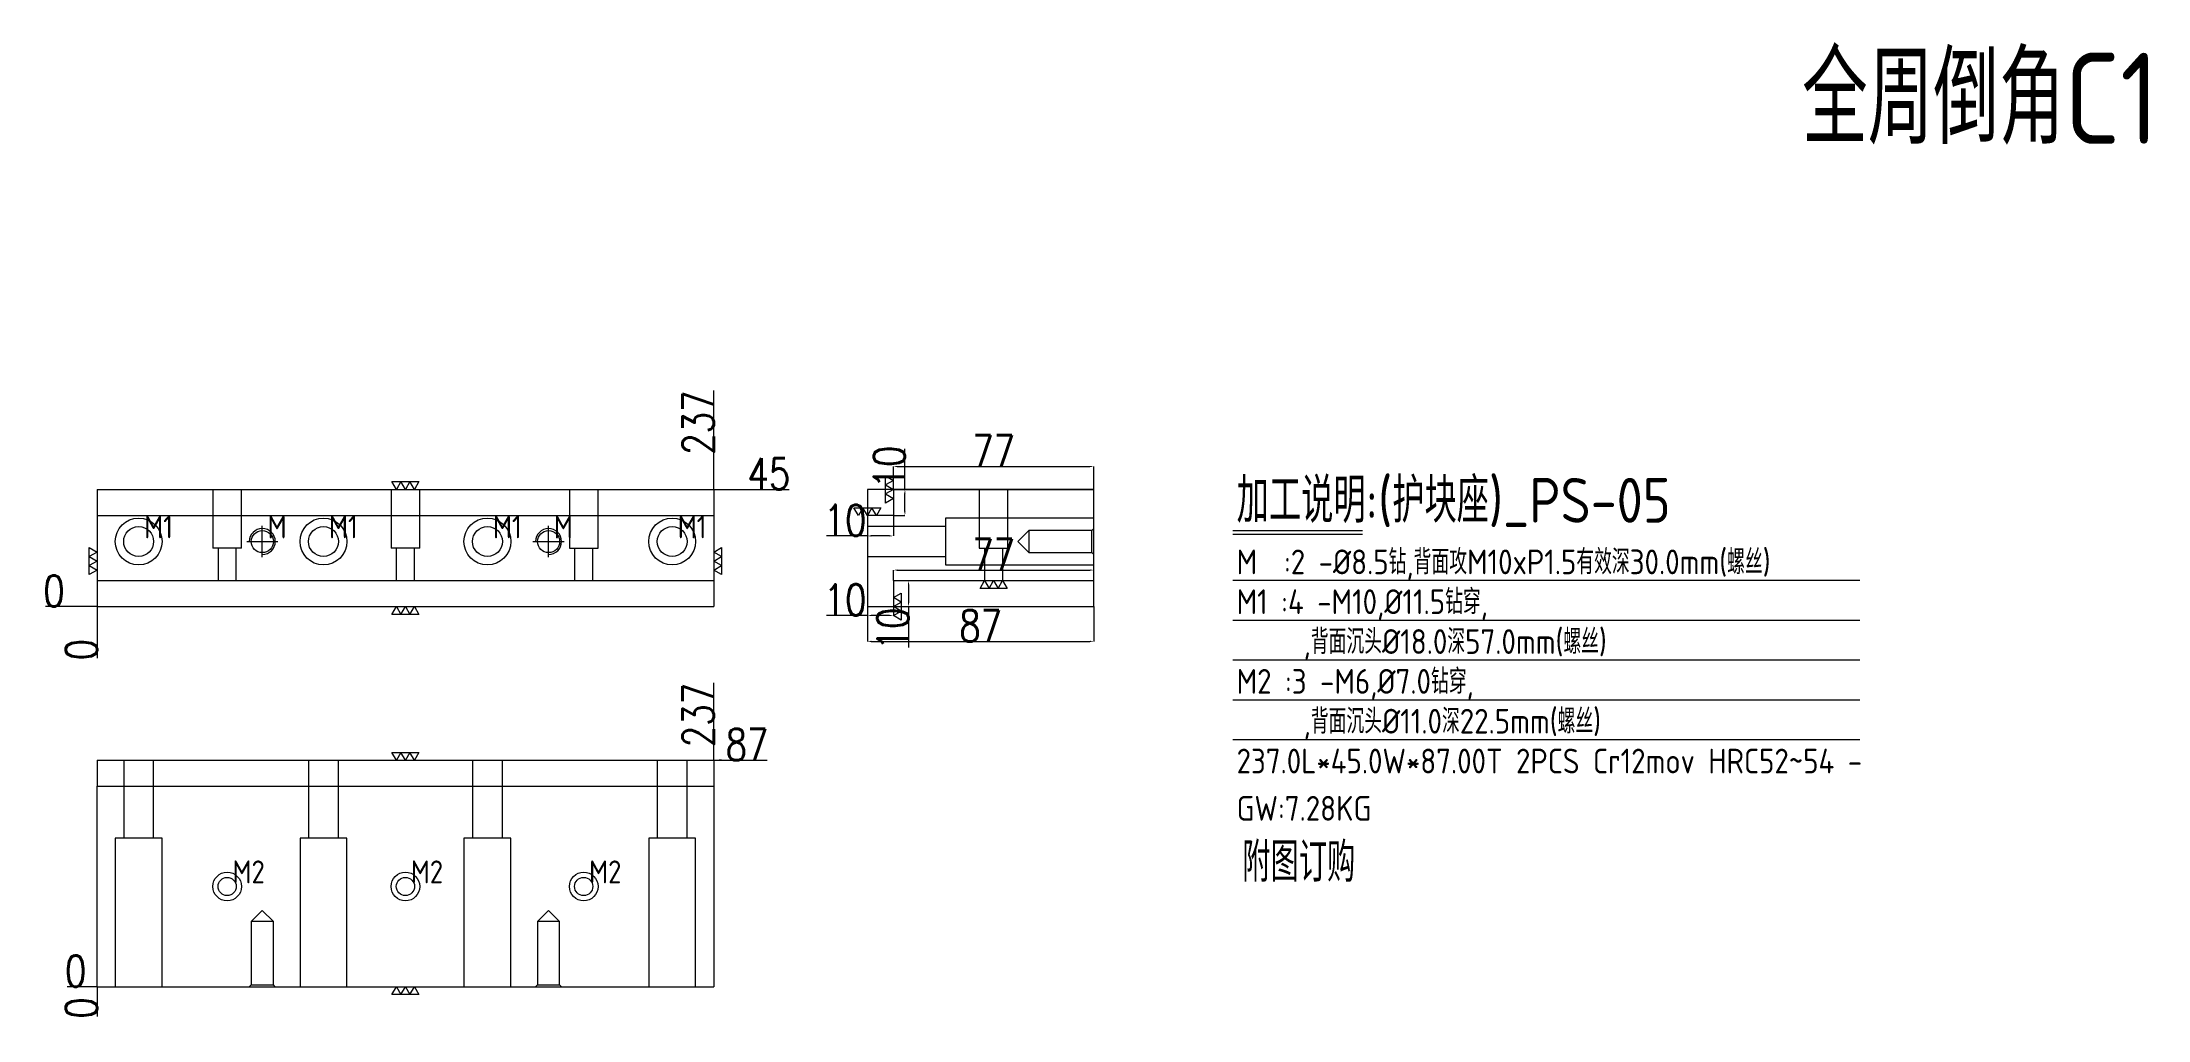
# Model space of a CAD drawing. Header units: millimetres. Extents: x -11458 to -10649, y 62516 to 62892.
import ezdxf

# ---------------------------------------------------------------- set-up
doc = ezdxf.new("R2010")
doc.units = ezdxf.units.MM
doc.linetypes.add('CENTER', pattern=[0])
doc.linetypes.add('DASHED', pattern=[0])
for name, color, linetype, lineweight in [('DIM', 4, 'Continuous', 20), ('LP', 40, 'Continuous', 20), ('PS', 6, 'Continuous', 20), ('PS_W', 1, 'Continuous', 20)]:
    doc.layers.add(name, color=color, linetype=linetype, lineweight=lineweight)
doc.styles.add('gbenor', font='gbenor.shx', dxfattribs={"bigfont": 'gbcbig.shx'})
doc.styles.add('TXT', font='txt.shx', dxfattribs={"width": 0.8, "bigfont": 'ctxt.shx'})
doc.dimstyles.new('零件', dxfattribs={"dimscale": 1.5, "dimtxt": 8, "dimasz": 1, "dimexe": 0, "dimexo": 0, "dimgap": 0, "dimtad": 1, "dimtxsty": 'TXT', "dimcen": 0, "dimclrd": 252, "dimclre": 252, "dimclrt": 4, "dimazin": 3, "dimtp": 0.001, "dimtm": 0.001, "dimtfac": 1, "dimtmove": 0, "dimatfit": 3, "dimlwd": 5, "dimlwe": 5})

# ---------------------------------------------------------------- blocks, each defined once
blk = doc.blocks.new('*D1107')
at = {"layer": 'Defpoints', "color": 0}
for p in [(-11199.59, 62720.07), (-11186.24, 62720.07), (-11436.59, 62675.07)]:
    blk.add_point(p, dxfattribs=at)
at = {"layer": 'DIM', "color": 252, "lineweight": 5}
blk.add_line((-11199.59, 62720.07), (-11170.69, 62720.07), dxfattribs=at)
at = {"layer": 'DIM', "color": 4, "lineweight": 5, "insert": (-11178.46, 62726.07), "char_height": 12, "attachment_point": 5, "style": 'TXT'}
blk.add_mtext('45', dxfattribs=at)
blk = doc.blocks.new('*D1108')
at = {"layer": 'Defpoints', "color": 0}
for p in [(-11449.94, 62675.07), (-11436.59, 62675.07), (-11436.59, 62675.07)]:
    blk.add_point(p, dxfattribs=at)
at = {"layer": 'DIM', "color": 252, "lineweight": 5}
blk.add_line((-11436.59, 62675.07), (-11456.34, 62675.07), dxfattribs=at)
at = {"layer": 'DIM', "color": 4, "lineweight": 5, "insert": (-11453.14, 62681.07), "char_height": 12, "attachment_point": 5, "style": 'TXT'}
blk.add_mtext('0', dxfattribs=at)
blk = doc.blocks.new('*D1109')
at = {"layer": 'Defpoints', "color": 0}
for p in [(-11436.59, 62675.07), (-11436.59, 62675.07), (-11436.59, 62661.72)]:
    blk.add_point(p, dxfattribs=at)
at = {"layer": 'DIM', "color": 252, "lineweight": 5}
blk.add_line((-11436.59, 62675.07), (-11436.59, 62655.32), dxfattribs=at)
at = {"layer": 'DIM', "color": 4, "lineweight": 5, "insert": (-11442.59, 62658.52), "char_height": 12, "attachment_point": 5, "rotation": 90, "style": 'TXT'}
blk.add_mtext('0', dxfattribs=at)
blk = doc.blocks.new('*D1110')
at = {"layer": 'Defpoints', "color": 0}
for p in [(-11199.59, 62733.42), (-11199.59, 62720.07), (-11436.59, 62675.07)]:
    blk.add_point(p, dxfattribs=at)
at = {"layer": 'DIM', "color": 252, "lineweight": 5}
blk.add_line((-11199.59, 62720.07), (-11199.59, 62758.11), dxfattribs=at)
at = {"layer": 'DIM', "color": 4, "lineweight": 5, "insert": (-11205.59, 62745.76), "char_height": 12, "attachment_point": 5, "rotation": 90, "style": 'TXT'}
blk.add_mtext('237', dxfattribs=at)
blk = doc.blocks.new('*D1111')
at = {"layer": 'Defpoints', "color": 0}
for p in [(-11199.59, 62616.07), (-11194.59, 62616.07), (-11436.59, 62529.07)]:
    blk.add_point(p, dxfattribs=at)
at = {"layer": 'DIM', "color": 252, "lineweight": 5}
for p, q in [((-11199.59, 62616.07), (-11196.59, 62616.07)), ((-11196.59, 62616.07), (-11197.59, 62616.07)), ((-11197.59, 62616.07), (-11179.04, 62616.07))]:
    blk.add_line(p, q, dxfattribs=at)
at = {"layer": 'DIM', "color": 4, "lineweight": 5, "insert": (-11186.81, 62622.07), "char_height": 12, "attachment_point": 5, "style": 'TXT'}
blk.add_mtext('87', dxfattribs=at)
blk = doc.blocks.new('*D1112')
at = {"layer": 'Defpoints', "color": 0}
for p in [(-11441.59, 62529.07), (-11436.59, 62529.07), (-11436.59, 62529.07)]:
    blk.add_point(p, dxfattribs=at)
at = {"layer": 'DIM', "color": 252, "lineweight": 5}
blk.add_line((-11436.59, 62529.07), (-11447.99, 62529.07), dxfattribs=at)
at = {"layer": 'DIM', "color": 4, "lineweight": 5, "insert": (-11444.79, 62535.07), "char_height": 12, "attachment_point": 5, "style": 'TXT'}
blk.add_mtext('0', dxfattribs=at)
blk = doc.blocks.new('*D1113')
at = {"layer": 'Defpoints', "color": 0}
for p in [(-11436.59, 62529.07), (-11436.59, 62529.07), (-11436.59, 62524.07)]:
    blk.add_point(p, dxfattribs=at)
at = {"layer": 'DIM', "color": 252, "lineweight": 5}
blk.add_line((-11436.59, 62529.07), (-11436.59, 62517.67), dxfattribs=at)
at = {"layer": 'DIM', "color": 4, "lineweight": 5, "insert": (-11442.59, 62520.87), "char_height": 12, "attachment_point": 5, "rotation": 90, "style": 'TXT'}
blk.add_mtext('0', dxfattribs=at)
blk = doc.blocks.new('*D1114')
at = {"layer": 'Defpoints', "color": 0}
for p in [(-11199.59, 62621.07), (-11199.59, 62616.07), (-11436.59, 62529.07)]:
    blk.add_point(p, dxfattribs=at)
at = {"layer": 'DIM', "color": 252, "lineweight": 5}
blk.add_line((-11199.59, 62616.07), (-11199.59, 62645.76), dxfattribs=at)
at = {"layer": 'DIM', "color": 4, "lineweight": 5, "insert": (-11205.59, 62633.41), "char_height": 12, "attachment_point": 5, "rotation": 90, "style": 'TXT'}
blk.add_mtext('237', dxfattribs=at)
blk = doc.blocks.new('*D1115')
at = {"layer": 'Defpoints', "color": 0}
for p in [(-11140.59, 62675.07), (-11053.59, 62675.07), (-11053.59, 62661.72)]:
    blk.add_point(p, dxfattribs=at)
at = {"layer": 'DIM', "color": 252, "lineweight": 5}
for p, q in [((-11140.59, 62675.07), (-11140.59, 62661.72)), ((-11053.59, 62675.07), (-11053.59, 62661.72)), ((-11139.09, 62661.72), (-11055.09, 62661.72))]:
    blk.add_line(p, q, dxfattribs=at)
at = {"layer": 'DIM', "color": 252}
for points in [[(-11139.09, 62661.97), (-11139.09, 62661.47), (-11140.59, 62661.72)], [(-11055.09, 62661.47), (-11055.09, 62661.97), (-11053.59, 62661.72)]]:
    blk.add_solid(points, dxfattribs=at)
at = {"layer": 'DIM', "color": 4, "lineweight": 5, "insert": (-11097.09, 62667.72), "char_height": 12, "attachment_point": 5, "style": 'TXT'}
blk.add_mtext('87', dxfattribs=at)
blk = doc.blocks.new('*D1116')
at = {"layer": 'Defpoints', "color": 0}
for p in [(-11053.59, 62728.9), (-11130.59, 62720.07), (-11053.59, 62720.07)]:
    blk.add_point(p, dxfattribs=at)
at = {"layer": 'DIM', "color": 252, "lineweight": 5}
for p, q in [((-11130.59, 62720.07), (-11130.59, 62728.9)), ((-11129.09, 62728.9), (-11055.09, 62728.9)), ((-11053.59, 62720.07), (-11053.59, 62728.9))]:
    blk.add_line(p, q, dxfattribs=at)
at = {"layer": 'DIM', "color": 252}
for points in [[(-11129.09, 62729.15), (-11129.09, 62728.65), (-11130.59, 62728.9)], [(-11055.09, 62728.65), (-11055.09, 62729.15), (-11053.59, 62728.9)]]:
    blk.add_solid(points, dxfattribs=at)
at = {"layer": 'DIM', "color": 4, "lineweight": 5, "insert": (-11092.09, 62734.9), "char_height": 12, "attachment_point": 5, "style": 'TXT'}
blk.add_mtext('77', dxfattribs=at)
blk = doc.blocks.new('*D1117')
at = {"layer": 'Defpoints', "color": 0}
for p in [(-11140.59, 62710.07), (-11130.59, 62710.07), (-11140.59, 62702.22)]:
    blk.add_point(p, dxfattribs=at)
at = {"layer": 'DIM', "color": 252, "lineweight": 5}
for p, q in [((-11140.59, 62710.07), (-11140.59, 62702.22)), ((-11130.59, 62710.07), (-11130.59, 62702.22)), ((-11140.59, 62702.22), (-11156.26, 62702.22)), ((-11132.09, 62702.22), (-11139.09, 62702.22))]:
    blk.add_line(p, q, dxfattribs=at)
at = {"layer": 'DIM', "color": 252}
for points in [[(-11139.09, 62702.47), (-11139.09, 62701.97), (-11140.59, 62702.22)], [(-11132.09, 62701.97), (-11132.09, 62702.47), (-11130.59, 62702.22)]]:
    blk.add_solid(points, dxfattribs=at)
at = {"layer": 'DIM', "color": 4, "lineweight": 5, "insert": (-11149.17, 62708.22), "char_height": 12, "attachment_point": 5, "style": 'TXT'}
blk.add_mtext('10', dxfattribs=at)
blk = doc.blocks.new('*D1118')
at = {"layer": 'Defpoints', "color": 0}
for p in [(-11130.59, 62720.07), (-11126.18, 62720.07), (-11130.59, 62710.07)]:
    blk.add_point(p, dxfattribs=at)
at = {"layer": 'DIM', "color": 252, "lineweight": 5}
for p, q in [((-11126.18, 62720.07), (-11126.18, 62735.74)), ((-11130.59, 62720.07), (-11126.18, 62720.07)), ((-11126.18, 62711.57), (-11126.18, 62718.57)), ((-11130.59, 62710.07), (-11126.18, 62710.07))]:
    blk.add_line(p, q, dxfattribs=at)
at = {"layer": 'DIM', "color": 252}
for points in [[(-11125.93, 62718.57), (-11126.43, 62718.57), (-11126.18, 62720.07)], [(-11126.43, 62711.57), (-11125.93, 62711.57), (-11126.18, 62710.07)]]:
    blk.add_solid(points, dxfattribs=at)
at = {"layer": 'DIM', "color": 4, "lineweight": 5, "insert": (-11132.18, 62728.66), "char_height": 12, "attachment_point": 5, "rotation": 90, "style": 'TXT'}
blk.add_mtext('10', dxfattribs=at)
blk = doc.blocks.new('*D1119')
at = {"layer": 'Defpoints', "color": 0}
for p in [(-11053.59, 62689.11), (-11130.59, 62685.07), (-11053.59, 62685.07)]:
    blk.add_point(p, dxfattribs=at)
at = {"layer": 'DIM', "color": 252, "lineweight": 5}
for p, q in [((-11130.59, 62685.07), (-11130.59, 62689.11)), ((-11129.09, 62689.11), (-11055.09, 62689.11)), ((-11053.59, 62685.07), (-11053.59, 62689.11))]:
    blk.add_line(p, q, dxfattribs=at)
at = {"layer": 'DIM', "color": 252}
for points in [[(-11129.09, 62689.36), (-11129.09, 62688.86), (-11130.59, 62689.11)], [(-11055.09, 62688.86), (-11055.09, 62689.36), (-11053.59, 62689.11)]]:
    blk.add_solid(points, dxfattribs=at)
at = {"layer": 'DIM', "color": 4, "lineweight": 5, "insert": (-11092.09, 62695.11), "char_height": 12, "attachment_point": 5, "style": 'TXT'}
blk.add_mtext('77', dxfattribs=at)
blk = doc.blocks.new('*D1120')
at = {"layer": 'Defpoints', "color": 0}
for p in [(-11130.59, 62685.07), (-11130.59, 62675.07), (-11124.8, 62675.07)]:
    blk.add_point(p, dxfattribs=at)
at = {"layer": 'DIM', "color": 252, "lineweight": 5}
for p, q in [((-11130.59, 62685.07), (-11124.8, 62685.07)), ((-11124.8, 62683.57), (-11124.8, 62676.57)), ((-11130.59, 62675.07), (-11124.8, 62675.07)), ((-11124.8, 62675.07), (-11124.8, 62659.4))]:
    blk.add_line(p, q, dxfattribs=at)
at = {"layer": 'DIM', "color": 252}
for points in [[(-11124.55, 62683.57), (-11125.05, 62683.57), (-11124.8, 62685.07)], [(-11125.05, 62676.57), (-11124.55, 62676.57), (-11124.8, 62675.07)]]:
    blk.add_solid(points, dxfattribs=at)
at = {"layer": 'DIM', "color": 4, "lineweight": 5, "insert": (-11130.8, 62666.49), "char_height": 12, "attachment_point": 5, "rotation": 90, "style": 'TXT'}
blk.add_mtext('10', dxfattribs=at)
blk = doc.blocks.new('*D1121')
at = {"layer": 'Defpoints', "color": 0}
for p in [(-11140.59, 62675.07), (-11140.59, 62671.67), (-11130.59, 62675.07)]:
    blk.add_point(p, dxfattribs=at)
at = {"layer": 'DIM', "color": 252, "lineweight": 5}
for p, q in [((-11140.59, 62671.67), (-11156.26, 62671.67)), ((-11140.59, 62675.07), (-11140.59, 62671.67)), ((-11132.09, 62671.67), (-11139.09, 62671.67)), ((-11130.59, 62675.07), (-11130.59, 62671.67))]:
    blk.add_line(p, q, dxfattribs=at)
at = {"layer": 'DIM', "color": 252}
for points in [[(-11139.09, 62671.92), (-11139.09, 62671.42), (-11140.59, 62671.67)], [(-11132.09, 62671.42), (-11132.09, 62671.92), (-11130.59, 62671.67)]]:
    blk.add_solid(points, dxfattribs=at)
at = {"layer": 'DIM', "color": 4, "lineweight": 5, "insert": (-11149.17, 62677.67), "char_height": 12, "attachment_point": 5, "style": 'TXT'}
blk.add_mtext('10', dxfattribs=at)

msp = doc.modelspace()

# ---------------------------------------------------------------- linework, layer by layer
at = {"layer": 'DIM', "color": 8, "linetype": 'Continuous', "lineweight": 5}
for p, q in [((-11000.162, 62704.342), (-10950.317, 62704.342)), ((-11000.162, 62702.912), (-10950.317, 62702.912)), ((-11000.162, 62685.228), (-10759.236, 62685.228)), ((-11000.162, 62669.928), (-10759.236, 62669.928)), ((-11000.162, 62654.628), (-10759.236, 62654.628)), ((-11000.162, 62639.328), (-10759.236, 62639.328)), ((-11000.162, 62624.028), (-10759.236, 62624.028))]:
    msp.add_line(p, q, dxfattribs=at)
at = {"layer": 'DIM', "linetype": 'Continuous', "lineweight": 5}
for points in [[(-11312.889, 62723.072), (-11314.622, 62720.072), (-11316.354, 62723.072), (-11318.086, 62720.072), (-11319.818, 62723.072), (-11321.55, 62720.072), (-11323.282, 62723.072), (-11312.889, 62723.072)], [(-11439.586, 62697.768), (-11436.586, 62696.036), (-11439.586, 62694.304), (-11436.586, 62692.572), (-11439.586, 62690.839), (-11436.586, 62689.107), (-11439.586, 62687.375), (-11439.586, 62697.768)], [(-11196.586, 62687.375), (-11199.586, 62689.107), (-11196.586, 62690.839), (-11199.586, 62692.572), (-11196.586, 62694.304), (-11199.586, 62696.036), (-11196.586, 62697.768), (-11196.586, 62687.375)], [(-11323.282, 62672.072), (-11321.55, 62675.072), (-11319.818, 62672.072), (-11318.086, 62675.072), (-11316.354, 62672.072), (-11314.622, 62675.072), (-11312.889, 62672.072), (-11323.282, 62672.072)], [(-11312.889, 62619.072), (-11314.622, 62616.072), (-11316.354, 62619.072), (-11318.086, 62616.072), (-11319.818, 62619.072), (-11321.55, 62616.072), (-11323.282, 62619.072), (-11312.889, 62619.072)], [(-11323.282, 62526.072), (-11321.55, 62529.072), (-11319.818, 62526.072), (-11318.086, 62529.072), (-11316.354, 62526.072), (-11314.622, 62529.072), (-11312.889, 62526.072), (-11323.282, 62526.072)]]:
    msp.add_lwpolyline(points, close=True, dxfattribs=at)
at = {"layer": 'DIM', "color": 252, "linetype": 'DASHED', "lineweight": 5, "ltscale": 0.591652}
msp.add_lwpolyline([(-11140.586, 62675.072), (-11053.586, 62675.072), (-11053.586, 62720.072), (-11140.586, 62720.072)], close=True, dxfattribs=at)
at = {"layer": 'LP', "color": 1, "linetype": 'Continuous', "lineweight": 5, "ltscale": 0.2}
for points in [[(-11133.586, 62725.268), (-11130.586, 62723.536), (-11133.586, 62721.804), (-11130.586, 62720.072), (-11133.586, 62718.339), (-11130.586, 62716.607), (-11133.586, 62714.875), (-11133.586, 62725.268)], [(-11135.389, 62713.072), (-11137.122, 62710.072), (-11138.854, 62713.072), (-11140.586, 62710.072), (-11142.318, 62713.072), (-11144.05, 62710.072), (-11145.782, 62713.072), (-11135.389, 62713.072)], [(-11127.586, 62669.875), (-11130.586, 62671.607), (-11127.586, 62673.339), (-11130.586, 62675.072), (-11127.586, 62676.804), (-11130.586, 62678.536), (-11127.586, 62680.268), (-11127.586, 62669.875)], [(-11097.282, 62682.072), (-11095.55, 62685.072), (-11093.818, 62682.072), (-11092.086, 62685.072), (-11090.354, 62682.072), (-11088.622, 62685.072), (-11086.889, 62682.072), (-11097.282, 62682.072)]]:
    msp.add_lwpolyline(points, close=True, dxfattribs=at)
at = {"layer": 'PS', "color": 11, "linetype": 'Continuous', "lineweight": 5}
for p, q in [((-11436.586, 62720.072), (-11436.586, 62710.072)), ((-11436.586, 62720.072), (-11199.586, 62720.072)), ((-11199.586, 62720.072), (-11199.586, 62710.072)), ((-11130.586, 62720.072), (-11053.586, 62720.072)), ((-11130.586, 62720.072), (-11130.586, 62710.072)), ((-11053.586, 62685.072), (-11053.586, 62720.072)), ((-11436.586, 62710.072), (-11199.586, 62710.072)), ((-11436.586, 62710.072), (-11436.586, 62675.072)), ((-11199.586, 62710.072), (-11199.586, 62675.072)), ((-11130.586, 62710.072), (-11140.586, 62710.072)), ((-11140.586, 62710.072), (-11140.586, 62675.072)), ((-11436.586, 62675.072), (-11199.586, 62675.072)), ((-11140.586, 62675.072), (-11130.586, 62675.072)), ((-11436.586, 62616.072), (-11199.586, 62616.072)), ((-11436.586, 62616.072), (-11436.586, 62606.071)), ((-11199.586, 62616.072), (-11199.586, 62606.071))]:
    msp.add_line(p, q, dxfattribs=at)
at = {"layer": 'PS', "color": 31, "linetype": 'DASHED', "lineweight": 5, "ltscale": 0.591652}
for p, q in [((-11392.086, 62720.072), (-11392.086, 62697.572)), ((-11381.086, 62697.572), (-11381.086, 62720.072)), ((-11323.586, 62720.072), (-11323.586, 62697.572)), ((-11312.586, 62697.572), (-11312.586, 62720.072)), ((-11255.086, 62720.072), (-11255.086, 62697.572)), ((-11244.086, 62697.572), (-11244.086, 62720.072)), ((-11097.586, 62720.072), (-11097.586, 62697.572)), ((-11086.586, 62697.572), (-11086.586, 62720.072)), ((-11110.586, 62705.822), (-11140.586, 62705.822)), ((-11053.586, 62709.072), (-11110.586, 62709.072)), ((-11110.586, 62709.072), (-11110.586, 62700.072)), ((-11386.586, 62697.572), (-11392.086, 62697.572)), ((-11390.086, 62697.572), (-11390.086, 62685.072)), ((-11381.086, 62697.572), (-11386.586, 62697.572)), ((-11383.086, 62685.072), (-11383.086, 62697.572)), ((-11318.086, 62697.572), (-11323.586, 62697.572)), ((-11321.586, 62697.572), (-11321.586, 62685.072)), ((-11312.586, 62697.572), (-11318.086, 62697.572)), ((-11314.586, 62685.072), (-11314.586, 62697.572)), ((-11255.086, 62697.572), (-11249.586, 62697.572)), ((-11253.086, 62697.572), (-11253.086, 62685.072)), ((-11249.586, 62697.572), (-11244.086, 62697.572)), ((-11246.086, 62685.072), (-11246.086, 62697.572)), ((-11110.586, 62700.072), (-11110.586, 62691.072)), ((-11097.586, 62697.572), (-11086.586, 62697.572)), ((-11095.586, 62697.572), (-11095.586, 62685.072)), ((-11088.586, 62685.072), (-11088.586, 62697.572)), ((-11140.586, 62694.322), (-11110.586, 62694.322)), ((-11110.586, 62691.072), (-11053.586, 62691.072)), ((-11426.336, 62616.072), (-11426.336, 62586.072)), ((-11414.836, 62586.072), (-11414.836, 62616.072)), ((-11355.336, 62616.072), (-11355.336, 62586.072)), ((-11343.836, 62586.072), (-11343.836, 62616.072)), ((-11292.336, 62616.072), (-11292.336, 62586.072)), ((-11280.836, 62586.072), (-11280.836, 62616.072)), ((-11221.336, 62616.072), (-11221.336, 62586.072)), ((-11209.836, 62586.072), (-11209.836, 62616.072)), ((-11429.586, 62586.072), (-11429.586, 62529.072)), ((-11411.586, 62586.072), (-11429.586, 62586.072)), ((-11411.586, 62529.072), (-11411.586, 62586.072)), ((-11358.586, 62586.072), (-11358.586, 62529.072)), ((-11340.586, 62586.072), (-11358.586, 62586.072)), ((-11340.586, 62529.072), (-11340.586, 62586.072)), ((-11295.586, 62586.072), (-11295.586, 62529.072)), ((-11277.586, 62586.072), (-11295.586, 62586.072)), ((-11277.586, 62529.072), (-11277.586, 62586.072)), ((-11224.586, 62586.072), (-11224.586, 62529.072)), ((-11206.586, 62586.072), (-11224.586, 62586.072)), ((-11206.586, 62529.072), (-11206.586, 62586.072))]:
    msp.add_line(p, q, dxfattribs=at)
at = {"layer": 'PS', "color": 5, "linetype": 'DASHED', "lineweight": 5, "ltscale": 0.591652}
for p, q in [((-11078.586, 62704.325), (-11082.839, 62700.072)), ((-11054.333, 62704.325), (-11078.586, 62704.325)), ((-11078.586, 62704.325), (-11078.586, 62700.072)), ((-11053.586, 62705.072), (-11054.333, 62704.325)), ((-11054.333, 62695.819), (-11054.333, 62704.325)), ((-11082.839, 62700.072), (-11078.586, 62695.819)), ((-11078.586, 62700.072), (-11078.586, 62695.819)), ((-11078.586, 62695.819), (-11054.333, 62695.819)), ((-11054.333, 62695.819), (-11053.586, 62695.072)), ((-11373.086, 62558.325), (-11377.339, 62554.072)), ((-11368.833, 62554.072), (-11373.086, 62558.325)), ((-11263.086, 62558.325), (-11267.339, 62554.072)), ((-11258.833, 62554.072), (-11263.086, 62558.325)), ((-11377.339, 62554.072), (-11377.339, 62529.819)), ((-11368.833, 62554.072), (-11377.339, 62554.072)), ((-11368.833, 62529.819), (-11368.833, 62554.072)), ((-11267.339, 62554.072), (-11267.339, 62529.819)), ((-11258.833, 62554.072), (-11267.339, 62554.072)), ((-11258.833, 62529.819), (-11258.833, 62554.072)), ((-11377.339, 62529.819), (-11378.086, 62529.072)), ((-11377.339, 62529.819), (-11368.833, 62529.819)), ((-11368.086, 62529.072), (-11368.833, 62529.819)), ((-11267.339, 62529.819), (-11268.086, 62529.072)), ((-11267.339, 62529.819), (-11258.833, 62529.819)), ((-11258.086, 62529.072), (-11258.833, 62529.819))]:
    msp.add_line(p, q, dxfattribs=at)
at = {"layer": 'PS', "color": 2, "linetype": 'DASHED', "lineweight": 5, "ltscale": 0.591652}
msp.add_line((-11436.586, 62685.072), (-11199.586, 62685.072), dxfattribs=at)
at = {"layer": 'PS', "color": 2, "linetype": 'Continuous', "lineweight": 5}
for p, q in [((-11130.586, 62685.072), (-11130.586, 62675.072)), ((-11130.586, 62685.072), (-11053.586, 62685.072)), ((-11436.586, 62529.072), (-11436.586, 62606.071)), ((-11436.586, 62606.071), (-11199.586, 62606.071)), ((-11199.586, 62606.071), (-11199.586, 62529.072)), ((-11436.586, 62529.072), (-11199.586, 62529.072))]:
    msp.add_line(p, q, dxfattribs=at)
at = {"layer": 'PS', "color": 30, "linetype": 'DASHED', "lineweight": 5, "ltscale": 0.591652}
for centre, radius in [((-11420.586, 62700.072), 9), ((-11373.086, 62700.072), 4.253), ((-11349.586, 62700.072), 9), ((-11286.586, 62700.072), 9), ((-11263.086, 62700.072), 4.253), ((-11215.586, 62700.072), 9), ((-11386.586, 62567.572), 5.5), ((-11318.086, 62567.572), 5.5), ((-11249.586, 62567.572), 5.5)]:
    msp.add_circle(centre, radius, dxfattribs=at)
at = {"layer": 'PS', "color": 42, "linetype": 'Continuous', "lineweight": 5}
for centre in [(-11420.586, 62700.072), (-11349.586, 62700.072), (-11286.586, 62700.072), (-11215.586, 62700.072)]:
    msp.add_circle(centre, 5.75, dxfattribs=at)
at = {"layer": 'PS', "color": 2, "linetype": 'Continuous', "lineweight": 5}
for centre in [(-11386.586, 62567.572), (-11318.086, 62567.572), (-11249.586, 62567.572)]:
    msp.add_circle(centre, 3.5, dxfattribs=at)
at = {"layer": 'PS', "color": 30, "linetype": 'DASHED', "lineweight": 5, "ltscale": 0.591652}
for centre in [(-11373.086, 62700.072), (-11263.086, 62700.072)]:
    msp.add_arc(centre, 5, 270, 180, dxfattribs=at)
at = {"layer": 'PS_W', "color": 1, "linetype": 'CENTER', "lineweight": 5, "ltscale": 0.591652}
for p, q in [((-11373.086, 62694.072), (-11373.086, 62706.072)), ((-11263.086, 62694.072), (-11263.086, 62706.072)), ((-11379.086, 62700.072), (-11367.086, 62700.072)), ((-11269.086, 62700.072), (-11257.086, 62700.072))]:
    msp.add_line(p, q, dxfattribs=at)

# ---------------------------------------------------------------- texts
at = {"layer": 'DIM', "color": 6, "lineweight": 5, "style": 'gbenor'}
for s, height, p in [('全周倒角C1', 35, (-10781.48, 62852.81)), ('附图订购', 15.1, (-10996.586, 62569.367))]:
    msp.add_text(s, height=height, dxfattribs=at).set_placement(p)
at = {"layer": 'DIM', "color": 4, "lineweight": 5, "style": 'gbenor'}
for s, height, p in [('加工说明:(护块座)_PS-05', 17.2, (-10998.703, 62707.307)), ('M1', 8.8, (-11418.471, 62701.313)), ('M', 8.8, (-11371.051, 62701.273)), ('M1', 8.8, (-11347.471, 62701.313)), ('M1', 8.8, (-11284.471, 62701.313)), ('M', 8.8, (-11261.051, 62701.273)), ('M1', 8.8, (-11213.471, 62701.313)), ('M  :2 -%%c8.5钻,背面攻M10xP1.5有效深30.0mm(螺丝)', 9.5, (-10998.737, 62687.506)), ('M1 :4 -M10,%%c11.5钻穿,', 9.5, (-10998.737, 62672.206)), ('     ,背面沉头%%c18.0深57.0mm(螺丝)', 9.5, (-10998.737, 62656.906)), ('M2 :3 -M6,%%c7.0钻穿,', 9.5, (-10998.737, 62641.606)), ('     ,背面沉头%%c11.0深22.5mm(螺丝)', 9.5, (-10998.737, 62626.306)), ('237.0L*45.0W*87.00T 2PCS Cr12mov HRC52~54 -', 9.5, (-10998.737, 62611.006)), ('GW:7.28KG', 9.5, (-10998.737, 62592.846)), ('M2', 8.8, (-11384.541, 62568.778)), ('M2', 8.8, (-11316.041, 62568.778)), ('M2', 8.8, (-11247.541, 62568.778))]:
    msp.add_text(s, height=height, dxfattribs=at).set_placement(p)

# ---------------------------------------------------------------- dimensions: what is measured, and where the dimension line sits
at = {"layer": 'DIM', "lineweight": 5}
for feature_location, offset, dtype, origin, picture, middle in [((-11199.586, 62720.072), (0, 13.35), 1, (-11436.586, 62675.072), '*D1110', (-11205.586, 62745.764)), ((-11199.586, 62720.072), (13.35, 0), 0, (-11436.586, 62675.072), '*D1107', (-11178.464, 62726.072)), ((-11436.585624607, 62675.071501333), (-13.35, 0), 0, (-11436.585624607, 62675.071501333), '*D1108', (-11453.135624607, 62681.071501333)), ((-11436.585624607, 62675.071501333), (0, -13.35), 1, (-11436.585624607, 62675.071501333), '*D1109', (-11442.585624607, 62658.521501333)), ((-11199.586, 62616.072), (0, 5), 1, (-11436.586, 62529.072), '*D1114', (-11205.586, 62633.414)), ((-11199.586, 62616.072), (5, 0), 0, (-11436.586, 62529.072), '*D1111', (-11186.814, 62622.072)), ((-11436.585624607, 62529.071550333), (-5, 0), 0, (-11436.585624607, 62529.071550333), '*D1112', (-11444.785624607, 62535.071550333)), ((-11436.585624607, 62529.071550333), (0, -5), 1, (-11436.585624607, 62529.071550333), '*D1113', (-11442.585624607, 62520.871550333))]:
    dim = msp.add_ordinate_dim(feature_location=feature_location, offset=offset, dtype=dtype, origin=origin, dimstyle='零件', dxfattribs=at)
    dim.commit()
    dim.dimension.update_dxf_attribs({"geometry": picture, "text_midpoint": middle})
for base, p1, p2, picture, middle in [((-11126.181, 62720.072), (-11130.586, 62710.072), (-11130.586, 62720.072), '*D1118', (-11132.181, 62728.657)), ((-11124.805, 62675.072), (-11130.586, 62685.072), (-11130.586, 62675.072), '*D1120', (-11130.805, 62666.486))]:
    dim = msp.add_linear_dim(base=base, p1=p1, p2=p2, angle=90, dimstyle='零件', dxfattribs=at)
    dim.commit()
    dim.dimension.update_dxf_attribs({"geometry": picture, "text_midpoint": middle})
for base, p1, p2, picture, middle in [((-11053.586, 62728.902), (-11130.586, 62720.072), (-11053.586, 62720.072), '*D1116', (-11092.086, 62734.902)), ((-11140.586, 62702.216), (-11130.586, 62710.072), (-11140.586, 62710.072), '*D1117', (-11149.171, 62708.216)), ((-11053.586, 62689.11), (-11130.586, 62685.072), (-11053.586, 62685.072), '*D1119', (-11092.086, 62695.11)), ((-11140.586, 62671.67), (-11130.586, 62675.072), (-11140.586, 62675.072), '*D1121', (-11149.171, 62677.67)), ((-11053.586, 62661.722), (-11140.586, 62675.072), (-11053.586, 62675.072), '*D1115', (-11097.086, 62667.722))]:
    dim = msp.add_linear_dim(base=base, p1=p1, p2=p2, dimstyle='零件', dxfattribs=at)
    dim.commit()
    dim.dimension.update_dxf_attribs({"geometry": picture, "text_midpoint": middle})

doc.saveas('drawing.dxf')
